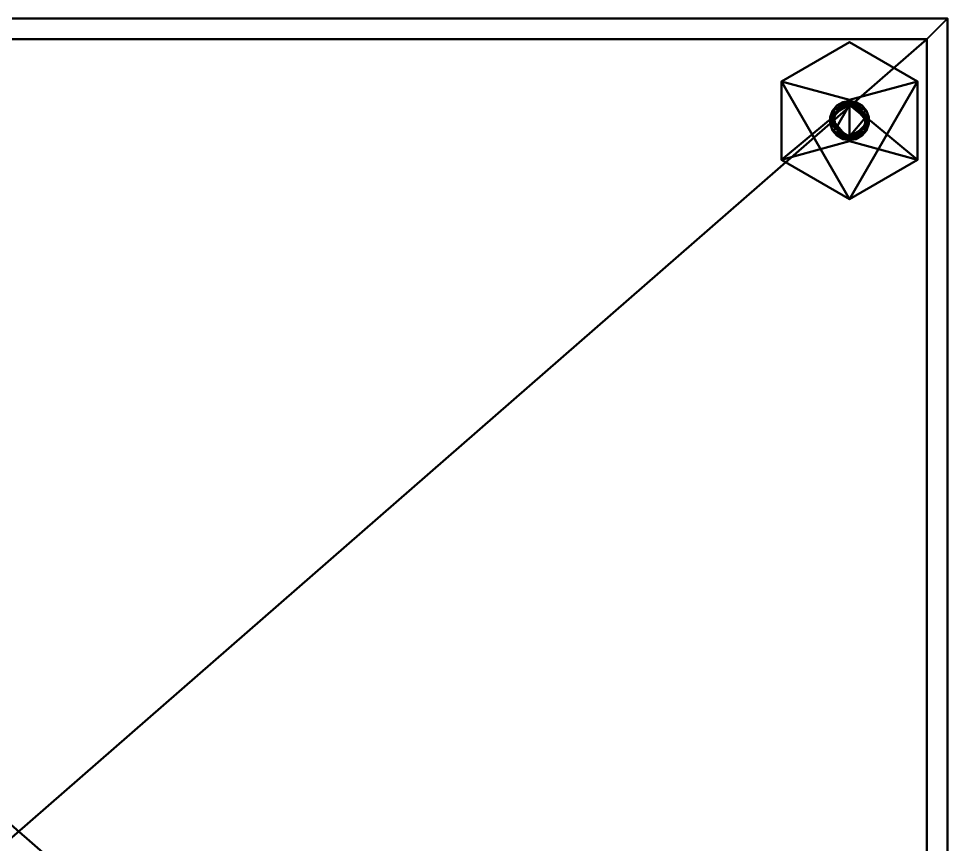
# Model space of a CAD drawing. Header units: millimetres. Extents: x -225 to 2025, y -202 to 200.
# Drawn here: x 450 to 675, y 0 to 200 of the extents above; entities that cross this region are included whole.
import ezdxf

# ---------------------------------------------------------------- set-up
doc = ezdxf.new("R2010")
doc.units = ezdxf.units.MM
doc.layers.add('I-FURN-PNLS', color=7, linetype='Continuous', lineweight=40)

msp = doc.modelspace()

# ---------------------------------------------------------------- meshes
at = {"layer": 'I-FURN-PNLS', "color": 7, "true_color": 0xf5f5f3}
mesh = msp.add_polyface(dxfattribs=at)
corners = [(225, 200, 1799.81), (225, -185, 1799.81), (240, -185, 1799.81), (240, -180, 1799.81), (230, -180, 1799.81), (230, 195, 1799.81), (670, 195, 1799.81), (670, -180, 1799.81), (660, -180, 1799.81), (660, -185, 1799.81), (675, -185, 1799.81), (675, 200, 1799.81)]
mesh.append_faces([[corners[k] for k in face] for face in [(4, 1, 2, 3)]], dxfattribs={"vtx0": -1, "color": 7})
mesh.append_faces([[corners[k] for k in face] for face in [(0, 5, 6, 11), (11, 6, 7, 10)]], dxfattribs={"vtx0": -1, "vtx2": -1, "color": 7})
mesh.append_faces([[corners[k] for k in face] for face in [(9, 10, 7, 8)]], dxfattribs={"vtx1": -1, "color": 7})
mesh.append_faces([[corners[k] for k in face] for face in [(4, 5, 0, 1)]], dxfattribs={"vtx1": -1, "vtx3": -1, "color": 7})
mesh = msp.add_polyface(dxfattribs=at)
corners = [(225, 200, 15), (675, 200, 15), (675, -185, 15), (660, -185, 15), (660, -180, 15), (670, -180, 15), (670, 195, 15), (230, 195, 15), (230, -180, 15), (240, -180, 15), (240, -185, 15), (225, -185, 15)]
mesh.append_faces([[corners[k] for k in face] for face in [(5, 2, 3, 4)]], dxfattribs={"vtx0": -1, "color": 7})
mesh.append_faces([[corners[k] for k in face] for face in [(2, 5, 6, 1)]], dxfattribs={"vtx0": -1, "vtx2": -1, "color": 7})
mesh.append_faces([[corners[k] for k in face] for face in [(10, 11, 8, 9)]], dxfattribs={"vtx1": -1, "color": 7})
mesh.append_faces([[corners[k] for k in face] for face in [(7, 8, 11, 0), (6, 7, 0, 1)]], dxfattribs={"vtx1": -1, "vtx3": -1, "color": 7})
mesh = msp.add_polyface(dxfattribs=at)
corners = [(225, 200, 1799.81), (675, 200, 1799.81), (675, 200, 15), (225, 200, 15)]
mesh.append_faces([[corners[k] for k in face] for face in [(0, 1, 2, 3)]], dxfattribs={"color": 7})
mesh = msp.add_polyface(dxfattribs=at)
corners = [(675, 200, 1799.81), (675, -185, 1799.81), (675, -185, 15), (675, 200, 15)]
mesh.append_faces([[corners[k] for k in face] for face in [(0, 1, 2, 3)]], dxfattribs={"color": 7})
mesh = msp.add_polyface(dxfattribs=at)
corners = [(670, 195, 1799.81), (230, 195, 1799.81), (230, 195, 15), (670, 195, 15)]
mesh.append_faces([[corners[k] for k in face] for face in [(0, 1, 2, 3)]], dxfattribs={"color": 7})
mesh = msp.add_polyface(dxfattribs=at)
corners = [(670, 195, 35), (230, 195, 35), (230, -180, 35), (240, -180, 35), (240, -185, 35), (660, -185, 35), (660, -180, 35), (670, -180, 35)]
mesh.append_faces([[corners[k] for k in face] for face in [(5, 6, 3, 4)]], dxfattribs={"vtx1": -1, "color": 7})
mesh.append_faces([[corners[k] for k in face] for face in [(1, 2, 3, 6)]], dxfattribs={"vtx2": -1, "vtx3": -1, "color": 7})
mesh.append_faces([[corners[k] for k in face] for face in [(6, 7, 0, 1)]], dxfattribs={"vtx3": -1, "color": 7})
mesh = msp.add_polyface(dxfattribs=at)
corners = [(670, 195, 15), (670, -180, 15), (660, -180, 15), (660, -185, 15), (240, -185, 15), (240, -180, 15), (230, -180, 15), (230, 195, 15)]
mesh.append_faces([[corners[k] for k in face] for face in [(4, 5, 2, 3)]], dxfattribs={"vtx1": -1, "color": 7})
mesh.append_faces([[corners[k] for k in face] for face in [(0, 1, 2, 5)]], dxfattribs={"vtx2": -1, "vtx3": -1, "color": 7})
mesh.append_faces([[corners[k] for k in face] for face in [(5, 6, 7, 0)]], dxfattribs={"vtx3": -1, "color": 7})
mesh = msp.add_polyface(dxfattribs=at)
corners = [(230, 195, 35), (670, 195, 35), (670, 195, 15), (230, 195, 15)]
mesh.append_faces([[corners[k] for k in face] for face in [(0, 1, 2, 3)]], dxfattribs={"color": 7})
mesh = msp.add_polyface(dxfattribs=at)
corners = [(670, 195, 1799.81), (230, 195, 1799.81), (230, -180, 1799.81), (240, -180, 1799.81), (240, -185, 1799.81), (660, -185, 1799.81), (660, -180, 1799.81), (670, -180, 1799.81)]
mesh.append_faces([[corners[k] for k in face] for face in [(5, 6, 3, 4)]], dxfattribs={"vtx1": -1, "color": 7})
mesh.append_faces([[corners[k] for k in face] for face in [(1, 2, 3, 6)]], dxfattribs={"vtx2": -1, "vtx3": -1, "color": 7})
mesh.append_faces([[corners[k] for k in face] for face in [(6, 7, 0, 1)]], dxfattribs={"vtx3": -1, "color": 7})
mesh = msp.add_polyface(dxfattribs=at)
corners = [(670, 195, 1789.81), (670, -180, 1789.81), (660, -180, 1789.81), (660, -185, 1789.81), (240, -185, 1789.81), (240, -180, 1789.81), (230, -180, 1789.81), (230, 195, 1789.81)]
mesh.append_faces([[corners[k] for k in face] for face in [(4, 5, 2, 3)]], dxfattribs={"vtx1": -1, "color": 7})
mesh.append_faces([[corners[k] for k in face] for face in [(0, 1, 2, 5)]], dxfattribs={"vtx2": -1, "vtx3": -1, "color": 7})
mesh.append_faces([[corners[k] for k in face] for face in [(5, 6, 7, 0)]], dxfattribs={"vtx3": -1, "color": 7})
mesh = msp.add_polyface(dxfattribs=at)
corners = [(230, 195, 1799.81), (670, 195, 1799.81), (670, 195, 1789.81), (230, 195, 1789.81)]
mesh.append_faces([[corners[k] for k in face] for face in [(0, 1, 2, 3)]], dxfattribs={"color": 7})
mesh = msp.add_polyface(dxfattribs=at)
corners = [(670, 195, 1349.81), (230, 195, 1349.81), (230, -180, 1349.81), (240, -180, 1349.81), (240, -185, 1349.81), (660, -185, 1349.81), (660, -180, 1349.81), (670, -180, 1349.81)]
mesh.append_faces([[corners[k] for k in face] for face in [(5, 6, 3, 4)]], dxfattribs={"vtx1": -1, "color": 7})
mesh.append_faces([[corners[k] for k in face] for face in [(1, 2, 3, 6)]], dxfattribs={"vtx2": -1, "vtx3": -1, "color": 7})
mesh.append_faces([[corners[k] for k in face] for face in [(6, 7, 0, 1)]], dxfattribs={"vtx3": -1, "color": 7})
mesh = msp.add_polyface(dxfattribs=at)
corners = [(670, 195, 1339.81), (670, -180, 1339.81), (660, -180, 1339.81), (660, -185, 1339.81), (240, -185, 1339.81), (240, -180, 1339.81), (230, -180, 1339.81), (230, 195, 1339.81)]
mesh.append_faces([[corners[k] for k in face] for face in [(4, 5, 2, 3)]], dxfattribs={"vtx1": -1, "color": 7})
mesh.append_faces([[corners[k] for k in face] for face in [(0, 1, 2, 5)]], dxfattribs={"vtx2": -1, "vtx3": -1, "color": 7})
mesh.append_faces([[corners[k] for k in face] for face in [(5, 6, 7, 0)]], dxfattribs={"vtx3": -1, "color": 7})
mesh = msp.add_polyface(dxfattribs=at)
corners = [(230, 195, 1349.81), (670, 195, 1349.81), (670, 195, 1339.81), (230, 195, 1339.81)]
mesh.append_faces([[corners[k] for k in face] for face in [(0, 1, 2, 3)]], dxfattribs={"color": 7})
mesh = msp.add_polyface(dxfattribs=at)
corners = [(670, 195, 899.81), (230, 195, 899.81), (230, -180, 899.81), (240, -180, 899.81), (240, -185, 899.81), (660, -185, 899.81), (660, -180, 899.81), (670, -180, 899.81)]
mesh.append_faces([[corners[k] for k in face] for face in [(5, 6, 3, 4)]], dxfattribs={"vtx1": -1, "color": 7})
mesh.append_faces([[corners[k] for k in face] for face in [(1, 2, 3, 6)]], dxfattribs={"vtx2": -1, "vtx3": -1, "color": 7})
mesh.append_faces([[corners[k] for k in face] for face in [(6, 7, 0, 1)]], dxfattribs={"vtx3": -1, "color": 7})
mesh = msp.add_polyface(dxfattribs=at)
corners = [(670, 195, 889.81), (670, -180, 889.81), (660, -180, 889.81), (660, -185, 889.81), (240, -185, 889.81), (240, -180, 889.81), (230, -180, 889.81), (230, 195, 889.81)]
mesh.append_faces([[corners[k] for k in face] for face in [(4, 5, 2, 3)]], dxfattribs={"vtx1": -1, "color": 7})
mesh.append_faces([[corners[k] for k in face] for face in [(0, 1, 2, 5)]], dxfattribs={"vtx2": -1, "vtx3": -1, "color": 7})
mesh.append_faces([[corners[k] for k in face] for face in [(5, 6, 7, 0)]], dxfattribs={"vtx3": -1, "color": 7})
mesh = msp.add_polyface(dxfattribs=at)
corners = [(230, 195, 899.81), (670, 195, 899.81), (670, 195, 889.81), (230, 195, 889.81)]
mesh.append_faces([[corners[k] for k in face] for face in [(3, 0, 1, 2)]], dxfattribs={"color": 7})
mesh = msp.add_polyface(dxfattribs=at)
corners = [(670, 195, 449.81), (230, 195, 449.81), (230, -180, 449.81), (240, -180, 449.81), (240, -185, 449.81), (660, -185, 449.81), (660, -180, 449.81), (670, -180, 449.81)]
mesh.append_faces([[corners[k] for k in face] for face in [(5, 6, 3, 4)]], dxfattribs={"vtx1": -1, "color": 7})
mesh.append_faces([[corners[k] for k in face] for face in [(1, 2, 3, 6)]], dxfattribs={"vtx2": -1, "vtx3": -1, "color": 7})
mesh.append_faces([[corners[k] for k in face] for face in [(6, 7, 0, 1)]], dxfattribs={"vtx3": -1, "color": 7})
mesh = msp.add_polyface(dxfattribs=at)
corners = [(670, 195, 439.81), (670, -180, 439.81), (660, -180, 439.81), (660, -185, 439.81), (240, -185, 439.81), (240, -180, 439.81), (230, -180, 439.81), (230, 195, 439.81)]
mesh.append_faces([[corners[k] for k in face] for face in [(4, 5, 2, 3)]], dxfattribs={"vtx1": -1, "color": 7})
mesh.append_faces([[corners[k] for k in face] for face in [(0, 1, 2, 5)]], dxfattribs={"vtx2": -1, "vtx3": -1, "color": 7})
mesh.append_faces([[corners[k] for k in face] for face in [(5, 6, 7, 0)]], dxfattribs={"vtx3": -1, "color": 7})
mesh = msp.add_polyface(dxfattribs=at)
corners = [(230, 195, 449.81), (670, 195, 449.81), (670, 195, 439.81), (230, 195, 439.81)]
mesh.append_faces([[corners[k] for k in face] for face in [(3, 0, 1, 2)]], dxfattribs={"color": 7})
at = {"layer": 'I-FURN-PNLS', "color": 250, "true_color": 0x191919}
mesh = msp.add_polyface(dxfattribs=at)
corners = [(634.84, 184.8), (634.84, 184.8, 10), (651.3, 194.3, 10), (651.3, 194.3)]
mesh.append_faces([[corners[k] for k in face] for face in [(2, 3, 0, 1)]], dxfattribs={"color": 250})
mesh = msp.add_polyface(dxfattribs=at)
corners = [(667.75, 165.8, 10), (667.75, 184.8, 10), (651.3, 194.3, 10), (634.84, 184.8, 10), (634.84, 165.8, 10), (651.3, 156.3, 10), (651.3, 170.3, 10), (646.3, 175.3, 10), (651.3, 180.3, 10), (656.3, 175.3, 10)]
mesh.append_faces([[corners[k] for k in face] for face in [(7, 4, 6)]], dxfattribs={"vtx0": -1, "vtx1": -1, "color": 250})
mesh.append_faces([[corners[k] for k in face] for face in [(1, 8, 9, 0), (0, 9, 6)]], dxfattribs={"vtx0": -1, "vtx2": -1, "color": 250})
mesh.append_faces([[corners[k] for k in face] for face in [(2, 3, 8, 1), (5, 0, 6, 4)]], dxfattribs={"vtx1": -1, "vtx2": -1, "color": 250})
mesh.append_faces([[corners[k] for k in face] for face in [(7, 8, 3, 4)]], dxfattribs={"vtx1": -1, "vtx3": -1, "color": 250})
mesh = msp.add_polyface(dxfattribs=at)
corners = [(651.3, 156.3), (634.84, 165.8), (634.84, 184.8), (651.3, 194.3), (667.75, 184.8), (667.75, 165.8)]
mesh.append_faces([[corners[k] for k in face] for face in [(2, 0, 1), (0, 4, 5)]], dxfattribs={"vtx0": -1, "color": 250})
mesh.append_faces([[corners[k] for k in face] for face in [(2, 3, 4, 0)]], dxfattribs={"vtx2": -1, "vtx3": -1, "color": 250})
mesh = msp.add_polyface(dxfattribs=at)
corners = [(651.3, 194.3), (651.3, 194.3, 10), (667.75, 184.8, 10), (667.75, 184.8)]
mesh.append_faces([[corners[k] for k in face] for face in [(1, 2, 3, 0)]], dxfattribs={"color": 250})
at = {"layer": 'I-FURN-PNLS', "color": 7, "true_color": 0xf5f5f3}
mesh = msp.add_polyface(dxfattribs=at)
corners = [(670, -180, 1799.81), (670, 195, 1799.81), (670, 195, 15), (670, -180, 15)]
mesh.append_faces([[corners[k] for k in face] for face in [(3, 0, 1, 2)]], dxfattribs={"color": 7})
mesh = msp.add_polyface(dxfattribs=at)
corners = [(670, 195, 35), (670, -180, 35), (670, -180, 15), (670, 195, 15)]
mesh.append_faces([[corners[k] for k in face] for face in [(0, 1, 2, 3)]], dxfattribs={"color": 7})
mesh = msp.add_polyface(dxfattribs=at)
corners = [(670, 195, 1799.81), (670, -180, 1799.81), (670, -180, 1789.81), (670, 195, 1789.81)]
mesh.append_faces([[corners[k] for k in face] for face in [(0, 1, 2, 3)]], dxfattribs={"color": 7})
mesh = msp.add_polyface(dxfattribs=at)
corners = [(670, 195, 1349.81), (670, -180, 1349.81), (670, -180, 1339.81), (670, 195, 1339.81)]
mesh.append_faces([[corners[k] for k in face] for face in [(0, 1, 2, 3)]], dxfattribs={"color": 7})
mesh = msp.add_polyface(dxfattribs=at)
corners = [(670, 195, 899.81), (670, -180, 899.81), (670, -180, 889.81), (670, 195, 889.81)]
mesh.append_faces([[corners[k] for k in face] for face in [(3, 0, 1, 2)]], dxfattribs={"color": 7})
mesh = msp.add_polyface(dxfattribs=at)
corners = [(670, 195, 449.81), (670, -180, 449.81), (670, -180, 439.81), (670, 195, 439.81)]
mesh.append_faces([[corners[k] for k in face] for face in [(3, 0, 1, 2)]], dxfattribs={"color": 7})
at = {"layer": 'I-FURN-PNLS', "color": 250, "true_color": 0x191919}
mesh = msp.add_polyface(dxfattribs=at)
corners = [(634.84, 165.8), (634.84, 165.8, 10), (634.84, 184.8, 10), (634.84, 184.8)]
mesh.append_faces([[corners[k] for k in face] for face in [(2, 3, 0, 1)]], dxfattribs={"color": 250})
mesh = msp.add_polyface(dxfattribs=at)
corners = [(667.75, 184.8), (667.75, 184.8, 10), (667.75, 165.8, 10), (667.75, 165.8)]
mesh.append_faces([[corners[k] for k in face] for face in [(2, 3, 0, 1)]], dxfattribs={"color": 250})
mesh = msp.add_polyface(dxfattribs=at)
corners = [(651.3, 180.3, 15), (651.3, 180.3, 13.75), (651.3, 180.3, 12.5), (651.3, 180.3, 11.25), (651.3, 180.3, 10), (646.3, 175.3, 10), (651.3, 170.3, 10), (651.3, 170.3, 11.25), (651.3, 170.3, 12.5), (651.3, 170.3, 13.75), (651.3, 170.3, 15), (646.3, 175.3, 15)]
mesh.append_faces([[corners[k] for k in face] for face in [(2, 5, 8), (8, 11, 2)]], dxfattribs={"vtx0": -1, "vtx1": -1, "vtx2": -1, "color": 250})
mesh.append_faces([[corners[k] for k in face] for face in [(1, 2, 11, 0)]], dxfattribs={"vtx1": -1, "color": 250})
mesh.append_faces([[corners[k] for k in face] for face in [(3, 4, 5, 2), (9, 10, 11, 8)]], dxfattribs={"vtx2": -1, "color": 250})
mesh.append_faces([[corners[k] for k in face] for face in [(5, 6, 7, 8)]], dxfattribs={"vtx3": -1, "color": 250})
mesh = msp.add_polyface(dxfattribs=at)
corners = [(651.3, 170.3, 15), (656.3, 175.3, 15), (651.3, 180.3, 15), (646.3, 175.3, 15), (651.3, 180.06, 15), (656.06, 175.3, 15), (651.3, 170.54, 15), (646.54, 175.3, 15)]
mesh.append_faces([[corners[k] for k in face] for face in [(1, 5, 6, 0), (7, 3, 0, 6)]], dxfattribs={"vtx0": -1, "vtx2": -1, "color": 250})
mesh.append_faces([[corners[k] for k in face] for face in [(7, 4, 2, 3), (1, 2, 4, 5)]], dxfattribs={"vtx1": -1, "vtx3": -1, "color": 250})
mesh = msp.add_polyface(dxfattribs=at)
corners = [(651.3, 180.06, 34.05), (651.3, 180.06, 29.29), (651.3, 180.06, 24.53), (651.3, 180.06, 19.76), (651.3, 180.06, 15), (646.54, 175.3, 15), (651.3, 170.54, 15), (651.3, 170.54, 19.76), (651.3, 170.54, 24.53), (651.3, 170.54, 29.29), (651.3, 170.54, 34.05), (649.67, 170.82, 34.05), (648.24, 171.65, 34.05), (647.18, 172.92, 34.05), (646.61, 174.47, 34.05), (646.61, 176.12, 34.05), (647.17, 177.68, 34.05), (648.24, 178.95, 34.05), (649.67, 179.77, 34.05)]
mesh.append_faces([[corners[k] for k in face] for face in [(17, 1, 16), (2, 16, 1)]], dxfattribs={"vtx0": -1, "vtx1": -1, "color": 250})
mesh.append_faces([[corners[k] for k in face] for face in [(2, 8, 15), (5, 8, 2)]], dxfattribs={"vtx0": -1, "vtx1": -1, "vtx2": -1, "color": 250})
mesh.append_faces([[corners[k] for k in face] for face in [(1, 17, 18), (9, 12, 13)]], dxfattribs={"vtx0": -1, "vtx2": -1, "color": 250})
mesh.append_faces([[corners[k] for k in face] for face in [(15, 16, 2), (13, 14, 8), (11, 12, 9), (8, 9, 13), (14, 15, 8)]], dxfattribs={"vtx1": -1, "vtx2": -1, "color": 250})
mesh.append_faces([[corners[k] for k in face] for face in [(18, 0, 1), (3, 4, 5, 2), (9, 10, 11)]], dxfattribs={"vtx2": -1, "color": 250})
mesh.append_faces([[corners[k] for k in face] for face in [(5, 6, 7, 8)]], dxfattribs={"vtx3": -1, "color": 250})
mesh = msp.add_polyface(dxfattribs=at)
corners = [(651.3, 179.11, 35), (651.3, 179.35, 34.76), (651.3, 179.59, 34.53), (651.3, 179.82, 34.29), (651.3, 180.06, 34.05), (649.67, 179.77, 34.05), (648.24, 178.95, 34.05), (647.17, 177.68, 34.05), (646.61, 176.12, 34.05), (646.61, 174.47, 34.05), (647.18, 172.92, 34.05), (648.24, 171.65, 34.05), (649.67, 170.82, 34.05), (651.3, 170.54, 34.05), (651.3, 170.77, 34.29), (651.3, 171.01, 34.53), (651.3, 171.25, 34.76), (651.3, 171.48, 35), (649.99, 171.71, 35), (648.85, 172.38, 35), (647.99, 173.39, 35), (647.54, 174.64, 35), (647.54, 175.96, 35), (647.99, 177.21, 35), (648.85, 178.22, 35), (649.99, 178.88, 35)]
mesh.append_faces([[corners[k] for k in face] for face in [(14, 12, 13)]], dxfattribs={"vtx0": -1, "color": 250})
mesh.append_faces([[corners[k] for k in face] for face in [(2, 24, 1), (7, 2, 6), (6, 3, 5), (19, 16, 18), (11, 15, 10), (15, 11, 14)]], dxfattribs={"vtx0": -1, "vtx1": -1, "color": 250})
mesh.append_faces([[corners[k] for k in face] for face in [(7, 23, 2), (10, 15, 20)]], dxfattribs={"vtx0": -1, "vtx1": -1, "vtx2": -1, "color": 250})
mesh.append_faces([[corners[k] for k in face] for face in [(8, 21, 22), (19, 15, 16), (20, 9, 10)]], dxfattribs={"vtx0": -1, "vtx2": -1, "color": 250})
mesh.append_faces([[corners[k] for k in face] for face in [(24, 25, 1), (23, 24, 2), (22, 23, 7), (2, 3, 6), (7, 8, 22), (19, 20, 15), (20, 21, 9), (11, 12, 14), (8, 9, 21)]], dxfattribs={"vtx1": -1, "vtx2": -1, "color": 250})
mesh.append_faces([[corners[k] for k in face] for face in [(25, 0, 1), (3, 4, 5), (16, 17, 18)]], dxfattribs={"vtx2": -1, "color": 250})
mesh = msp.add_polyface(dxfattribs=at)
corners = [(651.3, 170.3, 10), (656.3, 175.3, 10), (651.3, 180.3, 10), (651.3, 180.3, 11.25), (651.3, 180.3, 12.5), (651.3, 180.3, 13.75), (651.3, 180.3, 15), (656.3, 175.3, 15), (651.3, 170.3, 15), (651.3, 170.3, 13.75), (651.3, 170.3, 12.5), (651.3, 170.3, 11.25)]
mesh.append_faces([[corners[k] for k in face] for face in [(1, 10, 11, 0), (7, 4, 5, 6)]], dxfattribs={"vtx0": -1, "color": 250})
mesh.append_faces([[corners[k] for k in face] for face in [(7, 10, 4), (1, 4, 10)]], dxfattribs={"vtx0": -1, "vtx1": -1, "vtx2": -1, "color": 250})
mesh.append_faces([[corners[k] for k in face] for face in [(7, 8, 9, 10), (1, 2, 3, 4)]], dxfattribs={"vtx3": -1, "color": 250})
mesh = msp.add_polyface(dxfattribs=at)
corners = [(651.3, 170.54, 15), (656.06, 175.3, 15), (651.3, 180.06, 15), (651.3, 180.06, 19.76), (651.3, 180.06, 24.53), (651.3, 180.06, 29.29), (651.3, 180.06, 34.05), (652.93, 179.77, 34.05), (654.36, 178.95, 34.05), (655.42, 177.68, 34.05), (655.99, 176.13, 34.05), (655.99, 174.47, 34.05), (655.42, 172.92, 34.05), (654.36, 171.65, 34.05), (652.93, 170.82, 34.05), (651.3, 170.54, 34.05), (651.3, 170.54, 29.29), (651.3, 170.54, 24.53), (651.3, 170.54, 19.76)]
mesh.append_faces([[corners[k] for k in face] for face in [(16, 14, 15), (1, 17, 18, 0)]], dxfattribs={"vtx0": -1, "color": 250})
mesh.append_faces([[corners[k] for k in face] for face in [(5, 9, 4)]], dxfattribs={"vtx0": -1, "vtx1": -1, "color": 250})
mesh.append_faces([[corners[k] for k in face] for face in [(11, 17, 4), (17, 1, 4)]], dxfattribs={"vtx0": -1, "vtx1": -1, "vtx2": -1, "color": 250})
mesh.append_faces([[corners[k] for k in face] for face in [(12, 16, 17), (5, 8, 9)]], dxfattribs={"vtx0": -1, "vtx2": -1, "color": 250})
mesh.append_faces([[corners[k] for k in face] for face in [(6, 7, 5)]], dxfattribs={"vtx1": -1, "color": 250})
mesh.append_faces([[corners[k] for k in face] for face in [(13, 14, 16), (12, 13, 16), (11, 12, 17), (9, 10, 4), (7, 8, 5), (10, 11, 4)]], dxfattribs={"vtx1": -1, "vtx2": -1, "color": 250})
mesh.append_faces([[corners[k] for k in face] for face in [(1, 2, 3, 4)]], dxfattribs={"vtx3": -1, "color": 250})
mesh = msp.add_polyface(dxfattribs=at)
corners = [(651.3, 170.54, 34.05), (652.93, 170.82, 34.05), (654.36, 171.65, 34.05), (655.42, 172.92, 34.05), (655.99, 174.47, 34.05), (655.99, 176.13, 34.05), (655.42, 177.68, 34.05), (654.36, 178.95, 34.05), (652.93, 179.77, 34.05), (651.3, 180.06, 34.05), (651.3, 179.82, 34.29), (651.3, 179.59, 34.53), (651.3, 179.35, 34.76), (651.3, 179.11, 35), (652.61, 178.88, 35), (653.75, 178.22, 35), (654.6, 177.21, 35), (655.06, 175.96, 35), (655.06, 174.64, 35), (654.6, 173.39, 35), (653.75, 172.37, 35), (652.6, 171.71, 35), (651.3, 171.48, 35), (651.3, 171.25, 34.76), (651.3, 171.01, 34.53), (651.3, 170.77, 34.29)]
mesh.append_faces([[corners[k] for k in face] for face in [(23, 21, 22), (1, 25, 0), (10, 8, 9)]], dxfattribs={"vtx0": -1, "color": 250})
mesh.append_faces([[corners[k] for k in face] for face in [(24, 20, 23), (2, 25, 1), (15, 12, 14), (7, 11, 6), (11, 7, 10)]], dxfattribs={"vtx0": -1, "vtx1": -1, "color": 250})
mesh.append_faces([[corners[k] for k in face] for face in [(19, 24, 3), (6, 11, 16)]], dxfattribs={"vtx0": -1, "vtx1": -1, "vtx2": -1, "color": 250})
mesh.append_faces([[corners[k] for k in face] for face in [(2, 24, 25), (24, 2, 3), (4, 17, 18), (15, 11, 12), (16, 5, 6)]], dxfattribs={"vtx0": -1, "vtx2": -1, "color": 250})
mesh.append_faces([[corners[k] for k in face] for face in [(20, 21, 23), (19, 20, 24), (18, 19, 3), (3, 4, 18), (15, 16, 11), (16, 17, 5), (7, 8, 10), (4, 5, 17)]], dxfattribs={"vtx1": -1, "vtx2": -1, "color": 250})
mesh.append_faces([[corners[k] for k in face] for face in [(12, 13, 14)]], dxfattribs={"vtx2": -1, "color": 250})
mesh = msp.add_polyface(dxfattribs=at)
corners = [(651.3, 171.48, 35), (652.6, 171.71, 35), (653.75, 172.37, 35), (654.6, 173.39, 35), (655.06, 174.64, 35), (655.06, 175.96, 35), (654.6, 177.21, 35), (653.75, 178.22, 35), (652.61, 178.88, 35), (651.3, 179.11, 35), (649.99, 178.88, 35), (648.85, 178.22, 35), (647.99, 177.21, 35), (647.54, 175.96, 35), (647.54, 174.64, 35), (647.99, 173.39, 35), (648.85, 172.38, 35), (649.99, 171.71, 35)]
mesh.append_faces([[corners[k] for k in face] for face in [(5, 9, 15, 0)]], dxfattribs={"vtx0": -1, "vtx1": -1, "vtx2": -1, "vtx3": -1, "color": 250})
mesh.append_faces([[corners[k] for k in face] for face in [(9, 12, 13, 15)]], dxfattribs={"vtx0": -1, "vtx2": -1, "vtx3": -1, "color": 250})
mesh.append_faces([[corners[k] for k in face] for face in [(0, 3, 4, 5)]], dxfattribs={"vtx0": -1, "vtx3": -1, "color": 250})
mesh.append_faces([[corners[k] for k in face] for face in [(14, 15, 13)]], dxfattribs={"vtx1": -1, "color": 250})
mesh.append_faces([[corners[k] for k in face] for face in [(7, 8, 9), (1, 2, 3, 0), (16, 17, 0, 15)]], dxfattribs={"vtx2": -1, "color": 250})
mesh.append_faces([[corners[k] for k in face] for face in [(5, 6, 7, 9)]], dxfattribs={"vtx2": -1, "vtx3": -1, "color": 250})
mesh.append_faces([[corners[k] for k in face] for face in [(9, 10, 11, 12)]], dxfattribs={"vtx3": -1, "color": 250})
mesh = msp.add_polyface(dxfattribs=at)
corners = [(651.3, 156.3), (651.3, 156.3, 10), (634.84, 165.8, 10), (634.84, 165.8)]
mesh.append_faces([[corners[k] for k in face] for face in [(2, 3, 0, 1)]], dxfattribs={"color": 250})
mesh = msp.add_polyface(dxfattribs=at)
corners = [(667.75, 165.8), (667.75, 165.8, 10), (651.3, 156.3, 10), (651.3, 156.3)]
mesh.append_faces([[corners[k] for k in face] for face in [(2, 3, 0, 1)]], dxfattribs={"color": 250})

doc.saveas('drawing.dxf')
